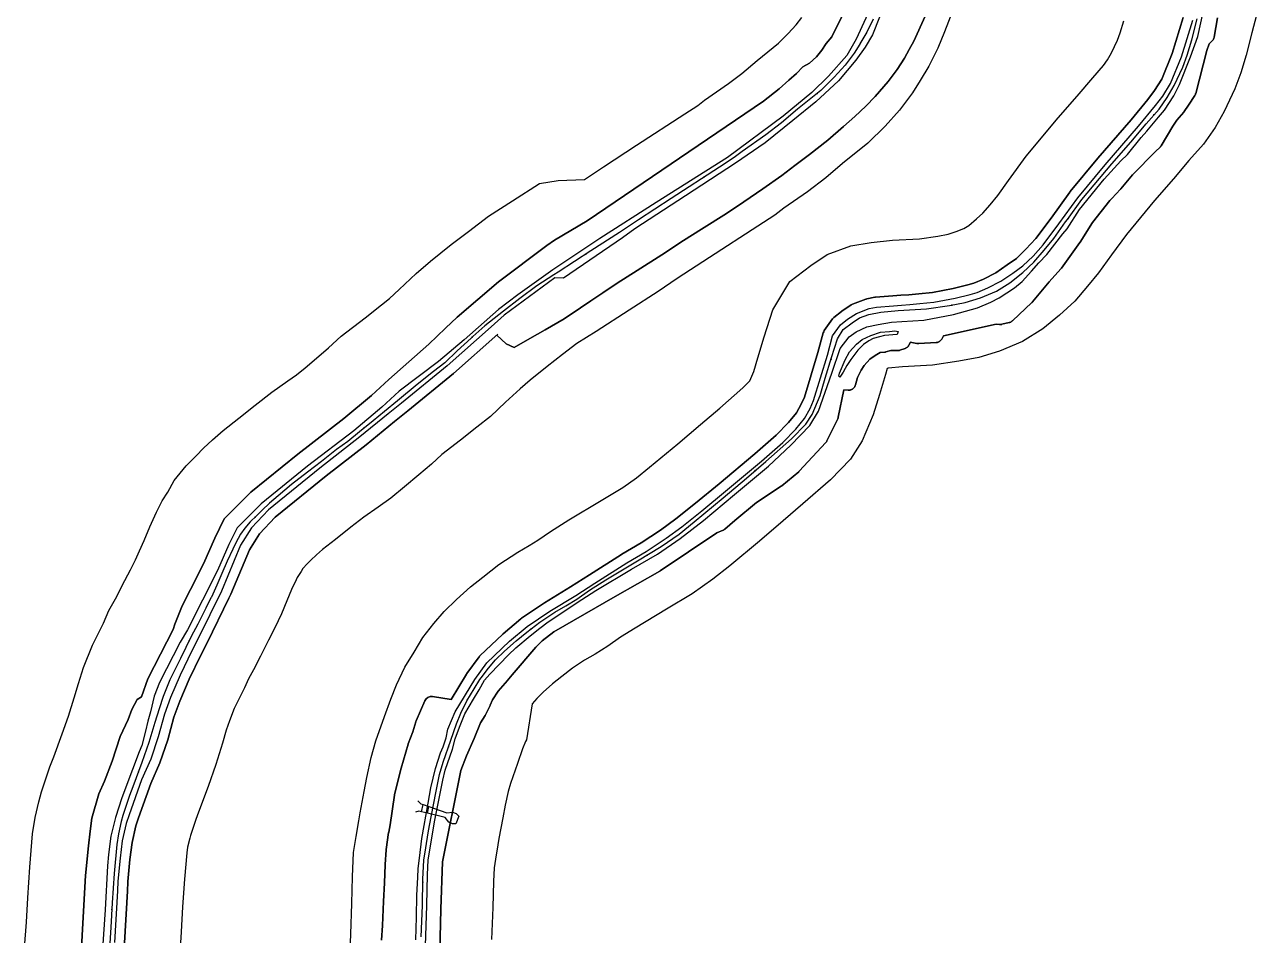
# Model space of a CAD drawing. Header units: inches. Extents: x 91426 to 118597, y 433843 to 446922.
# Drawn here: x 105593 to 106466, y 444078 to 444724 of the extents above; entities that cross this region are included whole.
import ezdxf

# ---------------------------------------------------------------- set-up
doc = ezdxf.new("R2010")
doc.units = ezdxf.units.IN
doc.header["$MEASUREMENT"] = 0
for name, color, linetype, true_color in [('As_waterkering_PWK', 7, 'Continuous', 0x8b0648), ('Beschermingszone_PWK', 7, 'Continuous', 0xde06d3), ('Kernzone_PWK', 7, 'Continuous', 0x33065f), ('Kruinlijnen_PWK', 7, 'Continuous', 0xda0676), ('Kunstwerken_PWK', 7, 'Continuous', 0x2f0602), ('Leggerbermen_PWK', 7, 'Continuous', 0xd60719), ('Referentiepunten_PWK', 7, 'Continuous', 0x7e0730)]:
    doc.layers.add(name, color=color, linetype=linetype, true_color=true_color)

msp = doc.modelspace()

# ---------------------------------------------------------------- linework, layer by layer
at = {"layer": 'As_waterkering_PWK'}
for points in [[(106194.7292, 444727.6802), (106190.2312, 444718.552), (106185.2041, 444710.2177), (106185.0933, 444710.0367)], [(106332.3621, 444585.7567), (106342.6228, 444599.7915), (106363.7895, 444625.1916), (106377.2833, 444640.5375), (106388.2635, 444653.6344), (106397.3916, 444663.9531), (106403.2125, 444672.2875), (106407.975, 444680.7542), (106414.1927, 444693.7188), (106417.2354, 444702.3178), (106420.5427, 444713.0334), (106424.3792, 444728.1147)], [(106185.0933, 444710.0367), (106181.2354, 444703.7354), (106174.7531, 444695.1364), (106166.9479, 444686.5374), (106157.4228, 444677.1447), (106141.0186, 444663.9155), (106129.6415, 444654.2582), (106118.529, 444645.7915), (106101.7279, 444634.0175), (106096.1717, 444629.7842), (106085.5883, 444622.905), (106051.3247, 444600.6799), (106028.1736, 444585.4664), (106014.6799, 444576.4705), (105994.5715, 444563.3736), (105971.2881, 444548.4246), (105968.2332, 444546.4854)], [(106158.5145, 444465.858), (106160.7214, 444473.1882), (106165.087, 444487.7403), (106169.3204, 444500.9695), (106173.2891, 444507.5841), (106179.6391, 444512.3466), (106185.0631, 444516.0507), (106191.6777, 444518.432), (106200.0121, 444519.8872), (106212.3152, 444521.0778), (106232.5559, 444522.2685), (106248.8278, 444524.6497), (106259.9403, 444526.7664), (106270.656, 444530.0737), (106282.0331, 444534.8362), (106291.5581, 444540.7893), (106300.6862, 444548.1977), (106308.6238, 444555.4737), (106315.8998, 444564.0727), (106322.6467, 444572.2748), (106331.1134, 444584.0488), (106332.3621, 444585.7567)], [(105968.2332, 444546.4854), (105956.0745, 444538.7673), (105944.036, 444529.6392), (105932.5266, 444520.7756), (105919.2974, 444510.1923), (105910.8307, 444502.7839), (105909.5091, 444501.5567)], [(105909.5091, 444501.5567), (105899.7182, 444492.4651), (105890.8546, 444483.9985), (105882.9171, 444477.913), (105871.2754, 444468.6526), (105857.3947, 444457.0782), (105848.2566, 444449.6026), (105840.1868, 444442.988), (105830.4072, 444435.1178), (105822.2051, 444428.3709), (105814.1353, 444422.55), (105803.4196, 444414.0834), (105793.4977, 444406.5427), (105782.2429, 444397.8764), (105772.7279, 444389.7416), (105766.5102, 444384.45), (105761.3508, 444379.5552), (105757.5143, 444375.5864), (105753.0164, 444371.3531), (105749.0476, 444366.7228), (105746.1372, 444362.4895), (105742.8199, 444356.469), (105740.571, 444351.9711), (105736.6022, 444343.5044), (105732.898, 444334.6409), (105729.3262, 444326.3065), (105725.4897, 444317.9721), (105725.1347, 444317.2851)], [(105915.8071, 444259.3722), (105916.6428, 444260.7273), (105921.9344, 444267.6065), (105926.9615, 444273.4273), (105933.3116, 444279.6451), (105941.5137, 444286.9211), (105949.0543, 444293.0066), (105958.1824, 444300.1503), (105969.0304, 444307.1618), (105976.7033, 444311.6597), (105984.5085, 444316.5545), (105993.5044, 444322.7722), (106005.0138, 444330.0483), (106027.5034, 444343.5421), (106044.4368, 444353.7285), (106057.0045, 444362.5921), (106067.7202, 444371.1911), (106088.3577, 444388.2567), (106104.7619, 444402.2797), (106118.6525, 444414.186), (106136.7765, 444430.061), (106146.963, 444440.6443), (106151.3287, 444447.5235), (106157.0172, 444460.885), (106158.5145, 444465.858)], [(105725.1347, 444317.2851), (105721.3886, 444310.0346), (105715.7001, 444298.7898), (105711.2022, 444290.0585), (105707.2434, 444282.1883), (105703.5292, 444274.448), (105695.9886, 444259.2345), (105695.5254, 444258.0764)], [(105695.5254, 444258.0764), (105691.2261, 444247.3282), (105688.3157, 444238.5969), (105685.4052, 444228.9396), (105681.0396, 444214.7844), (105676.1448, 444200.6291), (105669.6625, 444183.2989), (105667.2812, 444177.2135), (105664.9, 444170.0697), (105662.5187, 444162.9259), (105661.4604, 444158.6926), (105659.476, 444150.0936), (105658.2854, 444142.553), (105656.4333, 444121.7831), (105655.1104, 444101.1456), (105654.1843, 444083.6831), (105652.8614, 444064.8976)], [(105874.1771, 444076.9738), (105875.1031, 444099.1989), (105875.3677, 444117.852), (105876.0291, 444131.3458), (105877.4844, 444140.0771), (105879.2042, 444150.7927), (105880.1302, 444155.8198), (105882.9083, 444170.6365), (105884.7604, 444180.1615), (105887.274, 444192.2001), (105889.7875, 444200.9314), (105895.2115, 444216.5418), (105899.3125, 444227.9189), (105902.3552, 444235.5919), (105906.5886, 444244.3231), (105911.748, 444252.7898), (105915.8071, 444259.3722)]]:
    msp.add_lwpolyline(points, dxfattribs=at)
at = {"layer": 'Beschermingszone_PWK'}
for points in [[(106182.3173, 444749.8743), (106165.3864, 444715.3663), (106161.286, 444710.6252), (106158.3617, 444705.707), (106154.4796, 444701.1192), (106149.5731, 444696.6799), (106144.7636, 444693.9317), (106140.3313, 444689.2135), (106134.7977, 444684.4521), (106128.0061, 444678.3133), (106116.7695, 444669.5307), (105991.7646, 444584.6542), (105968.6778, 444571.1205), (105963.3279, 444567.2362), (105928.9951, 444541.5802), (105899.6495, 444516.503), (105891.4898, 444508.6108), (105879.5306, 444497.3087), (105851.2491, 444472.2508), (105839.0091, 444460.9422), (105819.4127, 444444.4604), (105786.8158, 444419.386), (105753.4528, 444392.3458), (105734.5688, 444373.4617), (105727.8195, 444359.81), (105719.9015, 444341.4665), (105710.7261, 444323.3171), (105704.7822, 444311.8058), (105699.5791, 444298.6561), (105698.2069, 444294.9137), (105680.2581, 444259.8477), (105675.8427, 444247.1982), (105672.8751, 444245.4015), (105669.133, 444238.0872), (105666.3982, 444231.2017), (105660.8578, 444219.09), (105654.9908, 444201.4893), (105649.5182, 444187.4168), (105645.5906, 444178.478), (105640.6235, 444161.2311), (105639.5192, 444151.9832), (105638.1904, 444141.4856), (105636.087, 444120.5443), (105633.7987, 444078.0542), (105633.4034, 444068.3022)], [(106252.0442, 444736.4811), (106245.1297, 444718.9184), (106240.3832, 444707.2104), (106234.1429, 444694.5463), (106227.9332, 444684.2512), (106222.6162, 444675.5668), (106213.3075, 444663.2185), (106203.0405, 444651.9074), (106190.7531, 444639.7907), (106172.8958, 444625.3896), (106160.9928, 444615.2859), (106148.0392, 444605.4165), (106131.2381, 444593.6425), (106124.9877, 444588.8802), (106112.8178, 444580.9699), (106078.6592, 444558.8129), (106055.7709, 444543.772), (106042.1922, 444534.7196), (106021.7227, 444521.3875), (105998.1933, 444506.2805), (105984.6268, 444497.6688), (105974.395, 444489.9106), (105963.4003, 444481.4434), (105951.393, 444471.8375), (105944.3119, 444465.6415), (105933.9995, 444456.0657), (105923.4293, 444445.9689), (105913.6934, 444438.5047), (105901.9825, 444429.1892), (105888.7909, 444419.1496), (105881.3761, 444412.0995), (105872.3944, 444404.7374), (105862.4543, 444396.1405), (105852.5721, 444388.171), (105843.5736, 444381.6548), (105833.45, 444374.5308), (105824.3507, 444367.5314), (105813.3517, 444358.7322), (105804.2594, 444351.5541), (105800.0161, 444347.8041), (105795.9893, 444344.0871), (105793.3248, 444341.4226), (105790.3623, 444338.2999), (105789.1009, 444336.0174), (105786.3507, 444331.7271), (105785.5753, 444330.1764), (105782.326, 444323.2446), (105778.9443, 444315.1527), (105775.0223, 444306.0013), (105770.4331, 444296.0316), (105765.908, 444287.2735), (105760.233, 444276.0553), (105755.2754, 444266.4318), (105751.7181, 444260.0495), (105749.0128, 444253.6245), (105741.6724, 444238.815), (105738.1956, 444230.1229), (105735.9794, 444223.4743), (105733.232, 444214.3579), (105728.5701, 444199.2419), (105723.195, 444183.6978), (105716.3618, 444165.4294), (105714.3102, 444160.1866), (105710.5601, 444148.9362), (105710.0778, 444147.0068), (105708.5903, 444140.5613), (105707.9375, 444136.4264), (105706.291, 444117.9628), (105705.0256, 444098.2223), (105704.0912, 444080.6027), (105702.7386, 444061.3957)], [(105593.0088, 444069.0999), (105594.2961, 444087.3795), (105595.2121, 444104.6535), (105596.604, 444126.3676), (105598.7029, 444149.9049), (105600.5388, 444161.5324), (105603.1196, 444172.7156), (105604.8691, 444179.7136), (105607.979, 444189.0434), (105610.8464, 444197.6457), (105613.6234, 444204.7423), (105619.6846, 444220.9467), (105624.003, 444233.4353), (105628.0131, 444246.4377), (105631.1192, 444256.7441), (105634.8626, 444267.9746), (105641.168, 444283.7379), (105648.9489, 444299.4363), (105652.6876, 444308.3156), (105658.3143, 444318.4106), (105662.2606, 444326.0711), (105667.9654, 444337.3479), (105671.5576, 444344.3006), (105674.4907, 444350.6726), (105677.6425, 444358.0267), (105681.7336, 444367.8162), (105686.5657, 444378.1247), (105690.5831, 444386.1594), (105694.5589, 444392.3616), (105699.0693, 444400.5234), (105707.6324, 444410.9214), (105714.5198, 444418.1811), (105719.7626, 444423.4239), (105726.2811, 444429.441), (105733.7039, 444436.0007), (105744.9124, 444444.8494), (105756.4522, 444454.0813), (105768.2343, 444463.1445), (105779.6605, 444471.1851), (105785.7427, 444475.5895), (105791.9287, 444480.5782), (105801.5376, 444488.8886), (105808.5132, 444494.6063), (105817.369, 444503.0266), (105834.4269, 444516.0087), (105845.9855, 444525.203), (105851.7649, 444529.6339), (105858.5806, 444536.1444), (105870.6532, 444547.3547), (105880.7827, 444556.218), (105895.478, 444567.9743), (105907.6051, 444577.3135), (105921.8117, 444588.0856), (105939.0019, 444598.9976), (105957.9728, 444611.1778), (105971.2438, 444613.3284), (105989.9187, 444614.0464), (106003.3361, 444622.9913), (106026.7237, 444638.3603), (106061.0818, 444660.6466), (106070.2373, 444666.5977), (106075.1688, 444670.355), (106091.9699, 444682.129), (106101.4254, 444689.3332), (106112.3292, 444698.5887), (106127.4256, 444710.7633), (106134.4645, 444717.7044), (106140.0541, 444723.8625), (106143.9927, 444729.0871)], [(105663.6982, 444072.6627), (105665.9526, 444109.3965), (105666.0816, 444115.9781), (105666.0743, 444116.3643), (105666.0874, 444116.1369), (105667.6328, 444131.9095), (105669.1655, 444143.7881), (105671.801, 444155.5846), (105673.6522, 444161.262), (105682.3938, 444185.7903), (105688.8948, 444200.3845), (105694.4942, 444216.7729), (105698.8362, 444232.825), (105703.0341, 444244.1469), (105709.648, 444259.7088), (105717.8612, 444276.6141), (105722.356, 444285.4718), (105737.8017, 444317.1104), (105739.1307, 444319.9206), (105752.3478, 444351.4874), (105759.4825, 444362.7338), (105770.6121, 444374.6053), (105806.6968, 444403.8914), (105835.1529, 444425.9946), (105855.1844, 444442.4137), (105864.7094, 444449.9543), (105897.1381, 444476.5351), (105928.4651, 444504.278), (105927.821, 444503.6983), (105934.4719, 444497.5183), (105940.0533, 444494.8746), (105951.1775, 444501.3), (105962.1847, 444507.4003), (105975.4616, 444515.2884), (105987.1628, 444523.1407), (105994.4175, 444528.0635), (106002.9987, 444533.6084), (106013.1632, 444540.4727), (106027.3494, 444549.5831), (106044.7695, 444560.6201), (106060.2792, 444570.8274), (106072.9019, 444578.8954), (106090.5404, 444589.8527), (106103.0119, 444598.2128), (106116.3291, 444607.5349), (106129.8846, 444616.8457), (106138.9986, 444624.0554), (106149.6039, 444631.8767), (106162.3833, 444642.0452), (106173.7215, 444651.5859), (106181.6051, 444658.7779), (106189.4874, 444666.0972), (106196.0265, 444672.9336), (106205.1667, 444683.502), (106211.7096, 444692.0229), (106216.867, 444700.1498), (106220.2407, 444706.3349), (106223.5817, 444712.1452), (106231.5856, 444729.8334)], [(105886.8467, 444046.3503), (105888.0772, 444096.5105), (105889.3835, 444130.0788), (105902.3173, 444195.0091), (105906.3515, 444205.3469), (105911.7319, 444217.5512), (105911.7762, 444217.6548), (105911.8066, 444217.7299), (105916.1347, 444228.6776), (105919.4611, 444233.9751), (105919.5567, 444234.1339), (105919.6987, 444234.3978), (105923.006, 444241.0124), (105923.0183, 444241.0371), (105923.0907, 444241.1905), (105924.7881, 444244.9489), (105928.7571, 444251.0828), (105933.8163, 444256.901), (105933.9131, 444257.0157), (105938.6367, 444262.789), (105955.5623, 444282.4698), (105959.9416, 444286.9709), (105968.2532, 444293.1736), (106011.6035, 444318.2305), (106043.3418, 444336.3478), (106043.3631, 444336.36), (106043.641, 444336.5328), (106043.646, 444336.5361), (106083.748, 444363.4019), (106088.2237, 444365.3373), (106088.4506, 444365.4422), (106088.7392, 444365.5965), (106089.0171, 444365.7693), (106089.283, 444365.9598), (106089.4885, 444366.1263), (106096.6538, 444372.2528), (106111.8908, 444385.0154), (106129.4676, 444396.5729), (106129.4984, 444396.5934), (106129.7643, 444396.7839), (106129.9214, 444396.9096), (106141.8277, 444406.8315), (106141.9235, 444406.9134), (106142.1623, 444407.1371), (106142.2916, 444407.2713), (106161.077, 444427.5119), (106161.1714, 444427.6165), (106161.379, 444427.8694), (106161.5695, 444428.1353), (106161.7423, 444428.4132), (106161.8966, 444428.7018), (106161.9057, 444428.7203), (106169.4873, 444444.256), (106169.6132, 444444.5355), (106169.7285, 444444.8417), (106169.8234, 444445.1548), (106169.8915, 444445.4425), (106173.8764, 444464.836), (106176.972, 444464.6611), (106177.2541, 444464.6531), (106177.5811, 444464.6638), (106177.9067, 444464.6959), (106178.2296, 444464.7492), (106178.5482, 444464.8235), (106178.8613, 444464.9184), (106179.1675, 444465.0337), (106179.4655, 444465.1687), (106179.7541, 444465.323), (106180.032, 444465.4958), (106180.2979, 444465.6863), (106180.5508, 444465.8939), (106180.7896, 444466.1176), (106181.0133, 444466.3564), (106181.2209, 444466.6093), (106181.4114, 444466.8752), (106181.5842, 444467.1531), (106181.7385, 444467.4417), (106181.8735, 444467.7397), (106181.9888, 444468.0459), (106182.0779, 444468.3375), (106183.5352, 444473.6808), (106186.1112, 444478.8329), (106188.247, 444482.2054), (106192.3331, 444486.632), (106196.0947, 444489.2536), (106199.5203, 444491.2686), (106202.9737, 444491.675), (106203.0421, 444491.6835), (106203.365, 444491.7368), (106203.6021, 444491.79), (106207.2384, 444492.699), (106211.9145, 444492.699), (106212.2415, 444492.7097), (106212.5671, 444492.7418), (106212.89, 444492.7951), (106213.2086, 444492.8694), (106213.5217, 444492.9643), (106213.5961, 444492.9903), (106217.3003, 444494.3132), (106217.5321, 444494.4025), (106217.8301, 444494.5375), (106218.1187, 444494.6918), (106218.3966, 444494.8646), (106218.6625, 444495.0551), (106218.9154, 444495.2627), (106219.1542, 444495.4864), (106219.3779, 444495.7252), (106219.5855, 444495.9781), (106219.776, 444496.244), (106219.9418, 444496.5098), (106221.1699, 444498.6231), (106221.9431, 444498.5748), (106225.5833, 444497.7863), (106225.6663, 444497.7691), (106225.9892, 444497.7158), (106226.3148, 444497.6837), (106226.9414, 444497.682), (106239.2037, 444498.4182), (106239.2311, 444498.4199), (106239.5567, 444498.452), (106239.8796, 444498.5053), (106240.1982, 444498.5796), (106240.5113, 444498.6745), (106240.8175, 444498.7898), (106241.1155, 444498.9248), (106241.4041, 444499.0791), (106241.682, 444499.2519), (106241.9479, 444499.4424), (106242.2008, 444499.65), (106242.4396, 444499.8737), (106242.6633, 444500.1125), (106242.8709, 444500.3654), (106243.0614, 444500.6313), (106243.2281, 444500.8985), (106244.5157, 444503.1163), (106281.7652, 444511.5709), (106284.2136, 444511.2771), (106284.4824, 444511.2522), (106284.8094, 444511.2415), (106285.1364, 444511.2522), (106285.462, 444511.2843), (106285.7849, 444511.3376), (106285.9764, 444511.3796), (106291.1766, 444512.6278), (106291.3037, 444512.6601), (106291.6168, 444512.755), (106291.923, 444512.8703), (106292.221, 444513.0053), (106292.5096, 444513.1596), (106292.7875, 444513.3324), (106293.0534, 444513.5229), (106293.3063, 444513.7305), (106293.4386, 444513.8507), (106307.197, 444526.8153), (106307.3035, 444526.9188), (106307.5272, 444527.1576), (106307.6236, 444527.2708), (106319.4506, 444541.5946), (106327.7011, 444550.6308), (106327.7679, 444550.7055), (106327.9755, 444550.9584), (106328.0813, 444551.1016), (106341.1782, 444569.4902), (106341.2629, 444569.6129), (106341.3082, 444569.6819), (106350.2653, 444583.5777), (106362.5036, 444599.0709), (106363.8444, 444600.6637), (106370.0813, 444607.1605), (106370.2336, 444607.3265), (106370.3238, 444607.4323), (106378.5281, 444617.3295), (106394.9545, 444634.147), (106397.8916, 444636.8288), (106398.0558, 444636.9857), (106398.2795, 444637.2245), (106398.4871, 444637.4774), (106398.6776, 444637.7433), (106398.8122, 444637.9561), (106407.1657, 444651.9328), (106410.0202, 444656.1499), (106414.8336, 444661.8411), (106414.9827, 444662.0261), (106415.1732, 444662.292), (106415.1751, 444662.2948), (106418.1264, 444666.718), (106418.1521, 444666.7569), (106422.65, 444673.6361), (106422.7952, 444673.8723), (106422.9495, 444674.1609), (106423.0845, 444674.4589), (106423.1998, 444674.7651), (106423.2947, 444675.0782), (106423.3045, 444675.1153), (106431.1974, 444705.5031), (106432.8237, 444710.3292), (106434.9772, 444712.3891), (106435.0566, 444712.4668), (106435.2803, 444712.7056), (106435.4879, 444712.9585), (106435.6784, 444713.2244), (106435.8512, 444713.5023), (106436.0055, 444713.7909), (106436.1405, 444714.0889), (106436.2558, 444714.3951), (106436.3507, 444714.7082), (106436.425, 444715.0268), (106436.4412, 444715.112), (106438.901, 444728.7055)], [(106466.3415, 444730.6567), (106463.1291, 444718.1925), (106459.0602, 444702.1976), (106455.2161, 444689.7427), (106451.1865, 444678.3546), (106443.4776, 444662.2807), (106437.121, 444650.9802), (106428.8717, 444639.1686), (106418.5751, 444627.529), (106407.6332, 444614.4778), (106394.1787, 444599.1766), (106374.1643, 444575.1593), (106363.5896, 444560.6951), (106354.3635, 444547.8672), (106346.6148, 444538.4472), (106337.5216, 444527.7007), (106326.8278, 444517.898), (106314.8497, 444508.1767), (106300.4768, 444499.1936), (106284.3092, 444492.4258), (106269.6107, 444487.8892), (106255.4691, 444485.1956), (106236.634, 444482.4392), (106215.4173, 444481.1912), (106205.3864, 444480.2204), (106204.6369, 444480.0896), (106203.2952, 444475.8968), (106199.0288, 444461.6754), (106194.6837, 444447.2435), (106186.8523, 444428.8489), (106178.577, 444415.809), (106164.4142, 444401.0944), (106144.847, 444383.9552), (106130.7734, 444371.8921), (106114.1003, 444357.6394), (106092.9842, 444340.1779), (106081.0719, 444330.6187), (106066.3021, 444320.2021), (106048.1029, 444309.2542), (106025.9937, 444295.9886), (106015.5725, 444289.4005), (106006.5169, 444283.1415), (105997.4481, 444277.4543), (105990.0113, 444273.0948), (105981.4124, 444267.537), (105973.9422, 444261.6907), (105967.3604, 444256.3791), (105960.5929, 444250.3756), (105956.1414, 444246.0169), (105952.9483, 444242.3196), (105948.7918, 444216.7602), (105948.1526, 444215.4419), (105946.0823, 444210.2212), (105942.3469, 444199.8583), (105937.4618, 444185.799), (105935.8378, 444180.1577), (105933.7754, 444170.2797), (105932.0211, 444161.2575), (105929.2885, 444146.6835), (105928.4811, 444142.3009), (105926.8288, 444132.0054), (105925.8268, 444125.9938), (105925.3503, 444116.273), (105925.0883, 444097.8033), (105924.1429, 444075.1138)], [(105823.4339, 444055.1276), (105824.2112, 444078.8339), (105825.1179, 444100.5945), (105825.3851, 444119.4311), (105826.2315, 444136.6978), (105828.14, 444148.1488), (105829.9272, 444159.2846), (105830.9719, 444164.9561), (105833.7956, 444180.0156), (105835.7454, 444190.0433), (105838.7101, 444204.2425), (105842.1132, 444216.0638), (105848.0761, 444233.2253), (105852.5427, 444245.6166), (105856.5579, 444255.7418), (105862.6439, 444268.2942), (105869.1199, 444278.9215), (105875.4385, 444289.1678), (105883.1672, 444299.2151), (105890.4867, 444307.6904), (105899.2099, 444316.2319), (105909.2052, 444325.0987), (105917.9444, 444332.1513), (105929.145, 444340.917), (105942.8043, 444349.7456), (105950.7723, 444354.4165), (105956.9981, 444358.3208), (105965.9193, 444364.4869), (105978.7889, 444372.6229), (106001.754, 444386.4019), (106017.1051, 444395.6366), (106026.9203, 444402.5589), (106036.1401, 444409.9575), (106056.1794, 444426.5285), (106072.2476, 444440.2642), (106085.9095, 444451.9744), (106102.2294, 444466.2692), (106107.1378, 444471.3688), (106109.9341, 444477.9369), (106112.8372, 444487.5792), (106117.3268, 444502.5446), (106123.4649, 444521.7263), (106135.4536, 444541.7074), (106150.5258, 444553.0116), (106162.1293, 444560.9359), (106178.814, 444566.9424), (106193.2942, 444569.4707), (106208.4377, 444570.9362), (106227.4583, 444572.055), (106240.5262, 444573.9674), (106247.8524, 444575.3629), (106253.5895, 444577.1336), (106258.9784, 444579.3894), (106262.4436, 444581.5552), (106268.0093, 444586.0723), (106272.5015, 444590.1901), (106277.5061, 444596.1046), (106283.0007, 444602.7843), (106290.6341, 444613.3995), (106303.1959, 444630.5818), (106325.803, 444657.7103), (106339.3459, 444673.112), (106350.3741, 444686.2661), (106358.0416, 444694.9338), (106360.8269, 444698.9217), (106363.5968, 444703.8461), (106367.9505, 444712.9241), (106369.7596, 444718.0366), (106372.3959, 444726.5782)]]:
    msp.add_lwpolyline(points, dxfattribs=at)
msp.add_lwpolyline([(106414.4971, 444729.0163), (106406.6999, 444703.5455), (106399.244, 444685.3483), (106394.1795, 444677.269), (106389.2878, 444670.8721), (106377.5147, 444656.4829), (106353.8449, 444629.1105), (106334.3059, 444605.4509, 0.01633404), (106334.1063, 444605.1924), (106320.7445, 444586.6712), (106309.8777, 444572.1823), (106302.9596, 444564.6352), (106296.3554, 444558.1533), (106289.7101, 444553.4769), (106281.6591, 444547.942), (106272.8917, 444543.4965), (106266.027, 444540.5764), (106261.6641, 444539.3973), (106251.3297, 444536.8137), (106236.7397, 444533.9981), (106227.0141, 444533.0015), (106219.9889, 444532.351), (106214.2473, 444531.9596), (106208.5283, 444531.5605), (106196.3446, 444530.6233, 0.03016038), (106195.7476, 444530.5409), (106190.1725, 444529.426, 0.0419799), (106189.3673, 444529.1934), (106179.9961, 444525.6103, 0.05820673), (106178.9678, 444525.073), (106172.5071, 444520.6741, 0.01508517), (106172.263, 444520.4969), (106166.8515, 444516.3135, 0.07582875), (106165.8112, 444515.2219), (106159.9762, 444506.8726, 0.08634697), (106159.2497, 444505.32), (106155.482, 444491.4601), (106145.8461, 444459.818), (106143.6118, 444454.7615), (106140.2466, 444448.4952), (106134.5258, 444441.7017), (106125.7642, 444432.6863), (106110.8253, 444419.5661), (106085.3627, 444398.3252), (106068.7583, 444384.4881), (106054.78, 444373.3839), (106043.7832, 444365.3627), (106030.0495, 444356.2933), (106016.4519, 444348.3051, 0.01000069), (106016.2815, 444348.2004), (105993.6132, 444333.6334), (105980.0533, 444325.076), (105961.5909, 444313.7861), (105945.2548, 444302.9036, 0.02918583), (105944.7891, 444302.5525), (105932.2417, 444291.8899, 0.01509127), (105932.0178, 444291.6876), (105915.8156, 444276.1414, 0.04434422), (105915.2336, 444275.4745), (105906.6148, 444263.6238, 0.02017979), (105906.3909, 444263.2882), (105895.4004, 444245.2848), (105882.15, 444247.3234, 0.34058787), (105876.8049, 444244.3763), (105870.5763, 444230.0609, 0.02904741), (105870.376, 444229.5161), (105868.2, 444222.3354), (105865.0503, 444213.9363, 0.019848), (105864.9259, 444213.5595), (105860.0877, 444196.6949), (105855.3721, 444177.9713, 0.02554328), (105855.2729, 444177.4705), (105852.2064, 444156.4057), (105851.167, 444151.2088, 0.01468984), (105851.1179, 444150.9192), (105849.4347, 444138.8562, 0.01416406), (105849.4035, 444138.5747), (105848.5572, 444128.277, 0.01260731), (105848.5429, 444128.0253), (105848.1437, 444115.386), (105847.3539, 444101.9582), (105846.6897, 444085.0878), (105846.1536, 444074.5001)], format="xyb", dxfattribs=at)
at = {"layer": 'Kernzone_PWK'}
for points in [[(105633.4034, 444068.3022), (105633.7987, 444078.0542), (105636.087, 444120.5443), (105638.1904, 444141.4856), (105639.5192, 444151.9832), (105640.6235, 444161.2311), (105645.5906, 444178.478), (105649.5182, 444187.4168), (105654.9908, 444201.4893), (105660.8578, 444219.09), (105666.3982, 444231.2017), (105669.133, 444238.0872), (105672.8751, 444245.4015), (105675.8427, 444247.1982), (105680.2581, 444259.8477), (105698.2069, 444294.9137), (105699.5791, 444298.6561), (105704.7822, 444311.8058), (105710.7261, 444323.3171), (105719.9015, 444341.4665), (105727.8195, 444359.81), (105734.5688, 444373.4617), (105753.4528, 444392.3458), (105786.8158, 444419.386), (105819.4127, 444444.4604), (105839.0091, 444460.9422), (105851.2491, 444472.2508), (105879.5306, 444497.3087), (105891.4898, 444508.6108), (105899.6495, 444516.503), (105928.9951, 444541.5802), (105963.3279, 444567.2362), (105968.6778, 444571.1205), (105991.7646, 444584.6542), (106116.7695, 444669.5307), (106128.0061, 444678.3133), (106134.7977, 444684.4521), (106140.3313, 444689.2135), (106144.7636, 444693.9317), (106149.5731, 444696.6799), (106154.4796, 444701.1192), (106158.3617, 444705.707), (106161.286, 444710.6252), (106165.3864, 444715.3663), (106182.3173, 444749.8743)], [(106231.5856, 444729.8334), (106223.5817, 444712.1452), (106220.2407, 444706.3349), (106216.867, 444700.1498), (106211.7096, 444692.0229), (106205.1667, 444683.502), (106196.0265, 444672.9336), (106189.4874, 444666.0972), (106181.6051, 444658.7779), (106173.7215, 444651.5859), (106162.3833, 444642.0452), (106149.6039, 444631.8767), (106138.9986, 444624.0554), (106129.8846, 444616.8457), (106116.3291, 444607.5349), (106103.0119, 444598.2128), (106090.5404, 444589.8527), (106072.9019, 444578.8954), (106060.2792, 444570.8274), (106044.7695, 444560.6201), (106027.3494, 444549.5831), (106013.1632, 444540.4727), (106002.9987, 444533.6084), (105994.4175, 444528.0635), (105987.1628, 444523.1407), (105975.4616, 444515.2884), (105962.1847, 444507.4003), (105951.1775, 444501.3), (105940.0533, 444494.8746), (105934.4719, 444497.5183), (105927.821, 444503.6983), (105928.4651, 444504.278), (105897.1381, 444476.5351), (105864.7094, 444449.9543), (105855.1844, 444442.4137), (105835.1529, 444425.9946), (105806.6968, 444403.8914), (105770.6121, 444374.6053), (105759.4825, 444362.7338), (105752.3478, 444351.4874), (105739.1307, 444319.9206), (105737.8017, 444317.1104), (105722.356, 444285.4718), (105717.8612, 444276.6141), (105709.648, 444259.7088), (105703.0341, 444244.1469), (105698.8362, 444232.825), (105694.4942, 444216.7729), (105688.8948, 444200.3845), (105682.3938, 444185.7903), (105673.6522, 444161.262), (105671.801, 444155.5846), (105669.1655, 444143.7881), (105667.6328, 444131.9095), (105666.0874, 444116.1369), (105666.0743, 444116.3643), (105666.0816, 444115.9781), (105665.9526, 444109.3965), (105663.6982, 444072.6627)], [(106438.901, 444728.7055), (106436.4412, 444715.112), (106436.425, 444715.0268), (106436.3507, 444714.7082), (106436.2558, 444714.3951), (106436.1405, 444714.0889), (106436.0055, 444713.7909), (106435.8512, 444713.5023), (106435.6784, 444713.2244), (106435.4879, 444712.9585), (106435.2803, 444712.7056), (106435.0566, 444712.4668), (106434.9772, 444712.3891), (106432.8237, 444710.3292), (106431.1974, 444705.5031), (106423.3045, 444675.1153), (106423.2947, 444675.0782), (106423.1998, 444674.7651), (106423.0845, 444674.4589), (106422.9495, 444674.1609), (106422.7952, 444673.8723), (106422.65, 444673.6361), (106418.1521, 444666.7569), (106418.1264, 444666.718), (106415.1751, 444662.2948), (106415.1732, 444662.292), (106414.9827, 444662.0261), (106414.8336, 444661.8411), (106410.0202, 444656.1499), (106407.1657, 444651.9328), (106398.8122, 444637.9561), (106398.6776, 444637.7433), (106398.4871, 444637.4774), (106398.2795, 444637.2245), (106398.0558, 444636.9857), (106397.8916, 444636.8288), (106394.9545, 444634.147), (106378.5281, 444617.3295), (106370.3238, 444607.4323), (106370.2336, 444607.3265), (106370.0813, 444607.1605), (106363.8444, 444600.6637), (106362.5036, 444599.0709), (106350.2653, 444583.5777), (106341.3082, 444569.6819), (106341.2629, 444569.6129), (106341.1782, 444569.4902), (106328.0813, 444551.1016), (106327.9755, 444550.9584), (106327.7679, 444550.7055), (106327.7011, 444550.6308), (106319.4506, 444541.5946), (106307.6236, 444527.2708), (106307.5272, 444527.1576), (106307.3035, 444526.9188), (106307.197, 444526.8153), (106293.4386, 444513.8507), (106293.3063, 444513.7305), (106293.0534, 444513.5229), (106292.7875, 444513.3324), (106292.5096, 444513.1596), (106292.221, 444513.0053), (106291.923, 444512.8703), (106291.6168, 444512.755), (106291.3037, 444512.6601), (106291.1766, 444512.6278), (106285.9764, 444511.3796), (106285.7849, 444511.3376), (106285.462, 444511.2843), (106285.1364, 444511.2522), (106284.8094, 444511.2415), (106284.4824, 444511.2522), (106284.2136, 444511.2771), (106281.7652, 444511.5709), (106244.5157, 444503.1163), (106243.2281, 444500.8985), (106243.0614, 444500.6313), (106242.8709, 444500.3654), (106242.6633, 444500.1125), (106242.4396, 444499.8737), (106242.2008, 444499.65), (106241.9479, 444499.4424), (106241.682, 444499.2519), (106241.4041, 444499.0791), (106241.1155, 444498.9248), (106240.8175, 444498.7898), (106240.5113, 444498.6745), (106240.1982, 444498.5796), (106239.8796, 444498.5053), (106239.5567, 444498.452), (106239.2311, 444498.4199), (106239.2037, 444498.4182), (106226.9414, 444497.682), (106226.3148, 444497.6837), (106225.9892, 444497.7158), (106225.6663, 444497.7691), (106225.5833, 444497.7863), (106221.9431, 444498.5748), (106221.1699, 444498.6231), (106219.9418, 444496.5098), (106219.776, 444496.244), (106219.5855, 444495.9781), (106219.3779, 444495.7252), (106219.1542, 444495.4864), (106218.9154, 444495.2627), (106218.6625, 444495.0551), (106218.3966, 444494.8646), (106218.1187, 444494.6918), (106217.8301, 444494.5375), (106217.5321, 444494.4025), (106217.3003, 444494.3132), (106213.5961, 444492.9903), (106213.5217, 444492.9643), (106213.2086, 444492.8694), (106212.89, 444492.7951), (106212.5671, 444492.7418), (106212.2415, 444492.7097), (106211.9145, 444492.699), (106207.2384, 444492.699), (106203.6021, 444491.79), (106203.365, 444491.7368), (106203.0421, 444491.6835), (106202.9737, 444491.675), (106199.5203, 444491.2686), (106196.0947, 444489.2536), (106192.3331, 444486.632), (106188.247, 444482.2054), (106186.1112, 444478.8329), (106183.5352, 444473.6808), (106182.0779, 444468.3375), (106181.9888, 444468.0459), (106181.8735, 444467.7397), (106181.7385, 444467.4417), (106181.5842, 444467.1531), (106181.4114, 444466.8752), (106181.2209, 444466.6093), (106181.0133, 444466.3564), (106180.7896, 444466.1176), (106180.5508, 444465.8939), (106180.2979, 444465.6863), (106180.032, 444465.4958), (106179.7541, 444465.323), (106179.4655, 444465.1687), (106179.1675, 444465.0337), (106178.8613, 444464.9184), (106178.5482, 444464.8235), (106178.2296, 444464.7492), (106177.9067, 444464.6959), (106177.5811, 444464.6638), (106177.2541, 444464.6531), (106176.972, 444464.6611), (106173.8764, 444464.836), (106169.8915, 444445.4425), (106169.8234, 444445.1548), (106169.7285, 444444.8417), (106169.6132, 444444.5355), (106169.4873, 444444.256), (106161.9057, 444428.7203), (106161.8966, 444428.7018), (106161.7423, 444428.4132), (106161.5695, 444428.1353), (106161.379, 444427.8694), (106161.1714, 444427.6165), (106161.077, 444427.5119), (106142.2916, 444407.2713), (106142.1623, 444407.1371), (106141.9235, 444406.9134), (106141.8277, 444406.8315), (106129.9214, 444396.9096), (106129.7643, 444396.7839), (106129.4984, 444396.5934), (106129.4676, 444396.5729), (106111.8908, 444385.0154), (106096.6538, 444372.2528), (106089.4885, 444366.1263), (106089.283, 444365.9598), (106089.0171, 444365.7693), (106088.7392, 444365.5965), (106088.4506, 444365.4422), (106088.2237, 444365.3373), (106083.748, 444363.4019), (106043.646, 444336.5361), (106043.641, 444336.5328), (106043.3631, 444336.36), (106043.3418, 444336.3478), (106011.6035, 444318.2305), (105968.2532, 444293.1736), (105959.9416, 444286.9709), (105955.5623, 444282.4698), (105938.6367, 444262.789), (105933.9131, 444257.0157), (105933.8163, 444256.901), (105928.7571, 444251.0828), (105924.7881, 444244.9489), (105923.0907, 444241.1905), (105923.0183, 444241.0371), (105923.006, 444241.0124), (105919.6987, 444234.3978), (105919.5567, 444234.1339), (105919.4611, 444233.9751), (105916.1347, 444228.6776), (105911.8066, 444217.7299), (105911.7762, 444217.6548), (105911.7319, 444217.5512), (105906.3515, 444205.3469), (105902.3173, 444195.0091), (105889.3835, 444130.0788), (105888.0772, 444096.5105), (105886.8467, 444046.3503)]]:
    msp.add_lwpolyline(points, dxfattribs=at)
msp.add_lwpolyline([(105846.1536, 444074.5001), (105846.6897, 444085.0878), (105847.3539, 444101.9582), (105848.1437, 444115.386), (105848.5429, 444128.0253, -0.01260731), (105848.5572, 444128.277), (105849.4035, 444138.5747, -0.01416406), (105849.4347, 444138.8562), (105851.1179, 444150.9192, -0.01468984), (105851.167, 444151.2088), (105852.2064, 444156.4057), (105855.2729, 444177.4705, -0.02554329), (105855.3721, 444177.9713), (105860.0877, 444196.6949), (105864.9259, 444213.5595, -0.019848), (105865.0503, 444213.9363), (105868.2, 444222.3354), (105870.376, 444229.5161, -0.02904741), (105870.5763, 444230.0609), (105876.8049, 444244.3763, -0.34058787), (105882.15, 444247.3234), (105895.4004, 444245.2848), (105906.3909, 444263.2882, -0.0201798), (105906.6148, 444263.6238), (105915.2336, 444275.4745, -0.04434422), (105915.8156, 444276.1414), (105932.0178, 444291.6876, -0.01509126), (105932.2417, 444291.8899), (105944.7891, 444302.5525, -0.02918583), (105945.2548, 444302.9036), (105961.5909, 444313.7861), (105980.0533, 444325.076), (105993.6132, 444333.6334), (106016.2815, 444348.2004, -0.0100007), (106016.4519, 444348.3051), (106030.0495, 444356.2933), (106043.7832, 444365.3627), (106054.78, 444373.3839), (106068.7583, 444384.4881), (106085.3627, 444398.3252), (106110.8253, 444419.5661), (106125.7642, 444432.6863), (106134.5258, 444441.7017), (106140.2466, 444448.4952), (106143.6118, 444454.7615), (106145.8461, 444459.818), (106155.482, 444491.4601), (106159.2497, 444505.32, -0.08634697), (106159.9762, 444506.8726), (106165.8112, 444515.2219, -0.07582875), (106166.8515, 444516.3135), (106172.263, 444520.4969, -0.01508517), (106172.5071, 444520.6741), (106178.9678, 444525.073, -0.05820673), (106179.9961, 444525.6103), (106189.3673, 444529.1934, -0.0419799), (106190.1725, 444529.426), (106195.7476, 444530.5409, -0.03016038), (106196.3446, 444530.6233), (106208.5283, 444531.5605), (106214.2473, 444531.9596), (106219.9889, 444532.351), (106227.0141, 444533.0015), (106236.7397, 444533.9981), (106251.3297, 444536.8137), (106261.6641, 444539.3973), (106266.027, 444540.5764), (106272.8917, 444543.4965), (106281.6591, 444547.942), (106289.7101, 444553.4769), (106296.3554, 444558.1533), (106302.9596, 444564.6352), (106309.8777, 444572.1823), (106320.7445, 444586.6712), (106334.1063, 444605.1924, -0.01633405), (106334.3059, 444605.4509), (106353.8449, 444629.1105), (106377.5147, 444656.4829), (106389.2878, 444670.8721), (106394.1795, 444677.269), (106399.244, 444685.3483), (106406.6999, 444703.5455), (106414.4971, 444729.0163)], format="xyb", dxfattribs=at)
at = {"layer": 'Kruinlijnen_PWK'}
for points in [[(106196.3301, 444743.5988), (106182.5717, 444713.5685), (106176.0894, 444701.9268), (106162.9925, 444687.3747), (106151.0862, 444675.8653), (106130.8455, 444659.0642), (106091.2903, 444629.5631), (106040.7547, 444597.6808), (106000.8026, 444572.2807), (105967.465, 444549.9234), (105942.5941, 444532.1963), (105929.1003, 444521.8775), (105904.6263, 444500.4462), (105886.5023, 444485.1003), (105858.4565, 444463.9336), (105846.2856, 444452.6888), (105826.3095, 444435.8877), (105793.6334, 444410.7523), (105760.825, 444384.1616), (105743.6271, 444366.9637), (105737.8062, 444355.1897), (105729.8687, 444336.8011), (105708.5983, 444294.7271), (105703.3066, 444285.8635), (105688.6222, 444257.4208), (105684.918, 444247.6312), (105682.2722, 444236.6509), (105680.2878, 444230.0363), (105678.7003, 444222.8926), (105676.0545, 444212.7061), (105674.2024, 444208.0759), (105669.5722, 444195.6404), (105661.8992, 444175.6643), (105657.4013, 444161.5091), (105654.2263, 444148.2799), (105652.5065, 444135.3153), (105651.845, 444127.2455), (105650.1252, 444096.0246), (105648.2732, 444068.5079)], [(106203.6763, 444740.5257), (106194.1513, 444716.7132), (106188.9183, 444708.036), (106182.3037, 444698.6433), (106170.0005, 444683.9589), (106154.0668, 444669.0881), (106137.6626, 444655.8589), (106117.9511, 444639.9838), (106096.9167, 444625.564), (106061.5947, 444602.5452), (106025.7436, 444579.1295), (106016.8801, 444572.7795), (105975.1473, 444544.1737), (105968.9296, 444544.306), (105933.0785, 444517.8476), (105923.8181, 444509.5132), (105892.5972, 444481.8642), (105860.3179, 444455.4058), (105850.7929, 444447.8652), (105830.7864, 444431.4665), (105802.3437, 444409.3738), (105765.8311, 444379.7404), (105753.9248, 444367.0404), (105746.1196, 444354.7372), (105732.4935, 444322.1934), (105716.0893, 444288.5913), (105711.5914, 444279.7277), (105703.2746, 444262.6091), (105696.5277, 444246.7341), (105692.1621, 444234.9601), (105687.7965, 444218.8205), (105682.3725, 444202.9454), (105675.8902, 444188.3933), (105667.0266, 444163.5224), (105665.0422, 444157.437), (105662.2641, 444145.0016), (105660.6766, 444132.6984), (105659.0891, 444116.4265), (105658.9568, 444109.6796), (105656.7079, 444073.0348)]]:
    msp.add_lwpolyline(points, dxfattribs=at)
for points in [[(105877.0541, 444063.5193, 0), (105878.2447, 444099.1058, 0), (105878.6416, 444121.1985, 0), (105879.1708, 444131.2527, 0), (105883.6687, 444158.6372, 0), (105889.4896, 444188.1383, 0), (105891.2094, 444195.282, 0), (105896.3687, 444210.0987, 0), (105898.3531, 444217.5071, 0), (105901.3958, 444225.7092, 0), (105905.1, 444235.1019, 0), (105911.1854, 444245.4207, 0), (105915.2865, 444252.0353, 0), (105919.123, 444259.0467, 0), (105922.8271, 444263.2801, 0), (105936.0563, 444276.9061, 0), (105941.2157, 444281.9332, 0), (105951.5345, 444290.5322, 0), (105958.2814, 444295.9562, 0), (105964.1022, 444300.4541, 0), (105988.1793, 444316.1969, 0), (105998.1012, 444322.6792, 0), (106023.369, 444337.6281, 0), (106041.6253, 444348.4761, 0), (106057.7649, 444359.5886, 0), (106074.3014, 444372.1563, 0), (106096.3481, 444390.678, 0), (106120.4252, 444410.7864, 0), (106136.3003, 444425.6031, 0), (106149.794, 444439.626, 0), (106155.896, 444449.7108, 0), (106165.2887, 444476.8306, 0), (106171.2419, 444494.1609, 0), (106177.5919, 444502.4953, 0), (106182.619, 444506.0672, 0), (106190.1596, 444509.639, 0), (106198.0971, 444511.2265, 0), (106207.7544, 444512.8141, 0), (106215.0305, 444513.4755, 0), (106230.5086, 444514.4016, 0), (106251.6754, 444518.238, 0), (106268.6087, 444523.0005, 0), (106278.0015, 444526.9693, 0), (106284.0869, 444530.1443, 0), (106294.8025, 444537.2881, 0), (106300.2265, 444541.786, 0), (106306.8411, 444549.062, 0), (106312.1162, 444554.9846, 0), (106317.7185, 444560.8046, 0), (106329.2279, 444575.489, 0), (106332.1384, 444579.0609, 0), (106340.8696, 444592.8193, 0), (106358.3322, 444614.3829, 0), (106370.2384, 444627.2152, 0), (106374.8687, 444631.8454, 0), (106384.6583, 444643.7517, 0), (106388.7593, 444648.3819, 0), (106396.9614, 444658.1715, 0), (106401.1947, 444663.3309, 0), (106407.8093, 444673.3851, 0), (106411.9104, 444681.4549, 0), (106419.7156, 444701.1664, 0), (106424.875, 444715.5862, 0), (106428.5792, 444732.7841, 0)], [(105870.41, 444074.7955, 0), (105870.9392, 444090.9351, 0), (105871.2038, 444106.5455, 0), (105871.8652, 444118.981, 0), (105872.1298, 444125.331, 0), (105872.9236, 444132.8716, 0), (105874.6434, 444146.63, 0), (105879.1413, 444171.7655, 0), (105881.1257, 444182.6134, 0), (105884.433, 444196.3718, 0), (105887.8725, 444207.352, 0), (105889.6877, 444211.7088, 0), (105891.8044, 444218.1911, 0), (105893.0319, 444224.2854, 0), (105898.2867, 444236.5797, 0), (105912.3235, 444259.5718, 0), (105920.7902, 444271.2135, 0), (105936.8206, 444286.5949, 0), (105949.233, 444297.1427, 0), (105965.3587, 444307.8851, 0), (105983.7473, 444319.1299, 0), (105997.3733, 444327.7289, 0), (106020.0322, 444342.2898, 0), (106033.7536, 444350.3508, 0), (106047.7766, 444359.6112, 0), (106059.0214, 444367.8133, 0), (106073.1766, 444379.0581, 0), (106089.8454, 444392.9488, 0), (106115.3777, 444414.2478, 0), (106130.5913, 444427.6093, 0), (106139.7195, 444437.002, 0), (106146.0695, 444444.5426, 0), (106149.9059, 444451.6864, 0), (106152.4195, 444457.3749, 0), (106162.2091, 444489.5219, 0), (106165.9133, 444503.148, 0), (106171.3742, 444510.962, 0), (106176.4966, 444514.9219, 0), (106182.7143, 444519.1553, 0), (106191.7102, 444522.5949, 0), (106197.0019, 444523.6532, 0), (106209.0404, 444524.5792, 0), (106214.729, 444524.9761, 0), (106220.5498, 444525.373, 0), (106227.6936, 444526.0345, 0), (106237.7617, 444527.0661, 0), (106252.8429, 444529.9765, 0), (106263.4263, 444532.6224, 0), (106268.3211, 444533.9453, 0), (106275.8478, 444537.147, 0), (106285.2406, 444541.9095, 0), (106293.7073, 444547.7303, 0), (106300.851, 444552.7574, 0), (106307.9948, 444559.7689, 0), (106315.2708, 444567.7064, 0), (106326.3834, 444582.5231, 0), (106339.7449, 444601.044, 0), (106359.1918, 444624.5919, 0), (106382.872, 444651.9764, 0), (106394.7783, 444666.5285, 0), (106399.9377, 444673.2754, 0), (106405.4939, 444682.1389, 0), (106413.2992, 444701.189, 0), (106421.2367, 444727.1182, 0)]]:
    msp.add_polyline3d(points, dxfattribs=at)
at = {"layer": 'Kunstwerken_PWK'}
for points in [[(105871.8299, 444173.4083, 0), (105873.8393, 444171.3097, 0), (105875.6062, 444170.7108, 0)], [(105874.3567, 444165.6993, 0), (105875.6062, 444170.7108, 0)], [(105875.6062, 444170.7108, 0), (105879.5237, 444169.383, 0)], [(105878.5592, 444164.6487, 0), (105879.5237, 444169.383, 0)], [(105879.5237, 444169.383, 0), (105892.4144, 444165.0138, 0), (105896.2991, 444165.371, 0), (105899.0675, 444164.478, 0), (105900.8089, 444162.6026, 0), (105898.7996, 444157.0658, 0), (105896.433, 444157.1997, 0), (105893.7539, 444158.4053, 0), (105891.2088, 444161.4863, 0), (105878.5592, 444164.6487, 0)], [(105874.3567, 444165.6993, 0), (105872.4551, 444166.1747, 0), (105870.2225, 444165.4603, 0)], [(105878.5592, 444164.6487, 0), (105874.3567, 444165.6993, 0)]]:
    msp.add_polyline3d(points, dxfattribs=at)
at = {"layer": 'Leggerbermen_PWK'}
msp.add_lwpolyline([(106170.3123, 444474.6497), (106170.6823, 444476.6115), (106174.7834, 444486.2688), (106177.8261, 444491.9573), (106182.7209, 444497.3813), (106186.9542, 444500.5563), (106192.9702, 444503.4293), (106199.9188, 444505.848), (106206.1365, 444506.2448), (106210.1053, 444506.6417), (106212.4575, 444506.291), (106211.7761, 444504.1107), (106202.6541, 444503.5199), (106199.2145, 444502.4615), (106194.7166, 444501.4032), (106191.4712, 444499.6136), (106187.7051, 444497.0376), (106183.8687, 444493.0688), (106178.7093, 444486.4542), (106176.0634, 444482.2209), (106174.7094, 444480.1263), (106173.2853, 444477.4583), (106171.0004, 444473.8124)], close=True, dxfattribs=at)
at = {"layer": 'Referentiepunten_PWK'}
for p in [(106154.9623, 444675.1604), (106393.7579, 444659.8455), (106074.5989, 444615.7767), (106332.793, 444586.3462), (105990.9321, 444561.037), (106250.5134, 444524.9708), (105910.2476, 444502.2424), (106164.7639, 444486.6631), (105833.8453, 444437.8846), (106110.9709, 444407.6018), (105756.553, 444374.6816), (106034.3463, 444347.6585), (105952.1317, 444295.415), (105709.6531, 444286.9788), (105893.5356, 444211.7186), (105673.6592, 444193.984), (105875.3373, 444115.7071), (105654.8597, 444096.4183)]:
    msp.add_point(p, dxfattribs=at)

doc.saveas('drawing.dxf')
